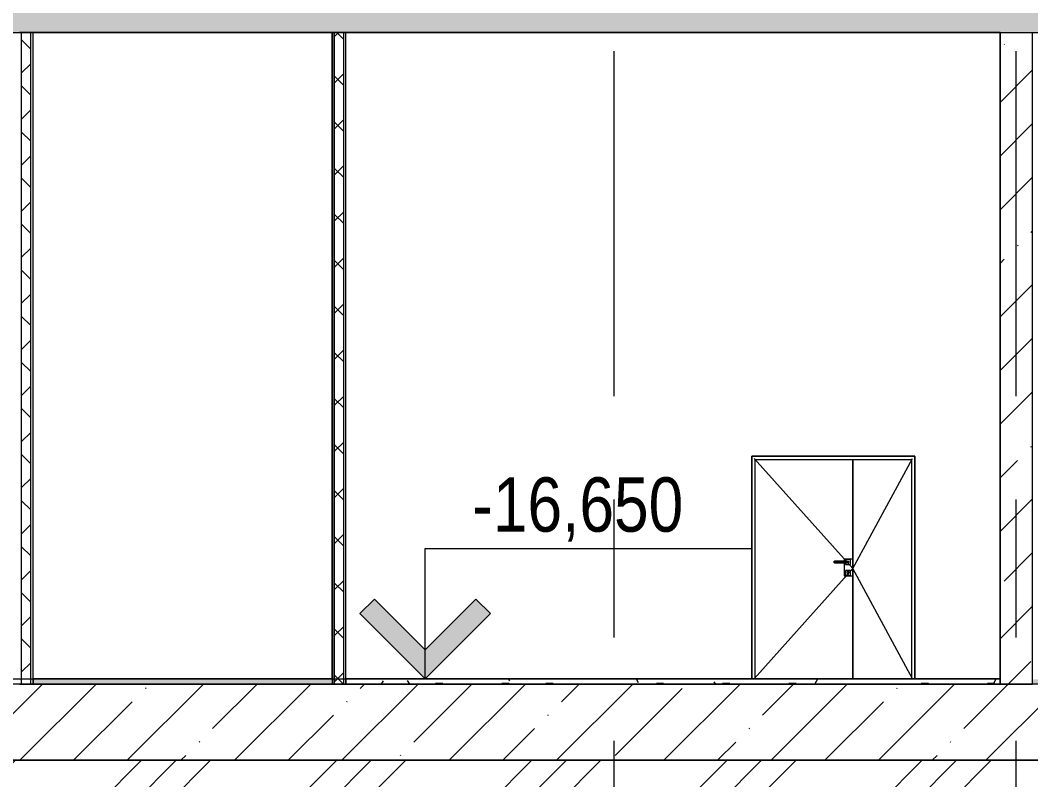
# Model space of a CAD drawing. Header units: millimetres. Extents: x -39507 to 33074, y -24219 to 30962.
# Drawn here: x -3051 to 6250, y -17580 to -10586 of the extents above; entities that cross this region are included whole.
import ezdxf

# ---------------------------------------------------------------- set-up
doc = ezdxf.new("R2010")
doc.units = ezdxf.units.MM
doc.linetypes.add('Осевые', pattern=[6350, 1270, -952.5, 3175, -952.5])
for name, color, linetype, lineweight in [('Высотные отметки', 7, 'Continuous', 9), ('Двери', 7, 'Continuous', 9), ('Каркас несущий', 7, 'Continuous', 9), ('Каркас_Импост', 7, 'Continuous', 9), ('Общие ребра', 7, 'Continuous', 9), ('Основа _2_-1', 7, 'Continuous', 9), ('Отделка 1 _4_-1', 7, 'Continuous', 9), ('Панель', 7, 'Continuous', 9), ('Перекрытия', 7, 'Continuous', 9), ('Потолки', 7, 'Continuous', 9), ('Стены', 7, 'Continuous', 9), ('Стены-1', 7, 'Continuous', 18), ('Структура _1_', 7, 'Continuous', 18), ('Фундамент несущей конструкции', 7, 'Continuous', 9), ('Фундамент несущей конструкции-1', 7, 'Continuous', 18), ('Черная _3 сплошная', 7, 'Continuous', 18), ('Штриховка разреза-2', 7, 'Continuous', 9), ('Элементы узлов', 7, 'Continuous', 9)]:
    doc.layers.add(name, color=color, linetype=linetype, lineweight=lineweight)
doc.layers.add('Оси-3', color=7, linetype='Осевые', lineweight=9, true_color=0xaaaaaa)
doc.layers.add('Элементы узлов-2', color=7, linetype='Continuous', lineweight=9, true_color=0x585858)
doc.styles.add('Arial Narrow', font='ARIALN.TTF', dxfattribs={"height": 500})
pattern_1 = [(45, (-2885.9, 6475), (-493.914, 493.914), []), (45, (-2392, 6475), (-493.914, 493.914), [873.125, -174.625, 6.706, -167.919])]
pattern_2 = [(45, (-2885.9, 6475), (-212.132, 212.132), []), (135, (-2885.9, 6475), (-212.132, -212.132), [])]
pattern_3 = [(0, (-2885.9, 6475), (812.8, 203.2), [67.056, -542.544, 67.056, -542.544, -3251.2]), (0, (-2885.9, 6475), (812.8, 203.2), [-1219.2, 67.056, -1152.144, 67.056, -542.544, -1422.4]), (0, (-2885.9, 6475), (812.8, 203.2), [-3048, 67.056, -339.344, 67.056, -948.944]), (120, (-2581.1, 6576.6), (-582.3764, 602.3054), [67.056, -542.544, 67.056, -3793.744]), (120, (-2581.1, 6576.6), (-582.3764, 602.3054), [-676.656, -542.544, 67.056, -1152.144, -2032]), (120, (-2581.1, 6576.6), (-582.3764, 602.3054), [-2438.4, 67.056, -542.544, 67.056, -1355.344]), (120, (-2581.1, 6576.6), (-582.3764, 602.3054), [-3115.056, -339.344, 67.056, -948.944]), (240, (-2479.5, 6983), (-230.4236, -805.5054), [67.056, -542.544, 67.056, -542.544, -3251.2]), (240, (-2479.5, 6983), (-230.4236, -805.5054), [-1219.2, 67.056, -1152.144, 67.056, -542.544, -1422.4]), (240, (-2479.5, 6983), (-230.4236, -805.5054), [-3048, 67.056, -339.344, 67.056, -948.944])]

# ---------------------------------------------------------------- blocks, each defined once
blk = doc.blocks.new('Стена монолитная - Стена монолитная-463893-Разрез 2-2')
at = {"layer": 'Стены'}
for p, q in [((-2232.9, -16700), (-19932.9, -16700)), ((-342.9, -16700), (-2232.9, -16700)), ((2917.1, -16700), (-342.9, -16700)), ((5567.1, -16700), (3977.1, -16700)), ((11217.1, -16700), (5567.1, -16700))]:
    blk.add_line(p, q, dxfattribs=at)
blk = doc.blocks.new('Стена внутренняя16 - Стена внутренняя-497812-Разрез 2-2')
at = {"layer": 'Штриховка разреза-2'}
h = blk.add_hatch(dxfattribs=at)
h.set_pattern_fill('FP_1', color=256, style=0, pattern_type=2)
h.set_pattern_definition(pattern_1)
h.paths.add_polyline_path([(5967.1, -16700), (6267.1, -16700), (6267.1, -10700), (5967.1, -10700), (5967.1, -14646)], flags=0)
at = {"layer": 'Стены'}
for p, q in [((5967.1, -16700), (5967.1, -10700)), ((6267.1, -10700), (8517.1, -10700)), ((6267.1, -16700), (6267.1, -10700)), ((8517.1, -10700), (9317.1, -10700)), ((8667.1, -10700), (9317.1, -10700)), ((9317.1, -16650), (9317.1, -10700)), ((5967.1, -16700), (5967.1, -16650)), ((8367.1, -16700), (5967.1, -16700)), ((8517.1, -16700), (6267.1, -16700)), ((9317.1, -16700), (8517.1, -16700)), ((9317.1, -16700), (8667.1, -16700))]:
    blk.add_line(p, q, dxfattribs=at)
at = {"layer": 'Стены-1'}
for p, q in [((5967.1, -10700), (5967.1, -16700)), ((6267.1, -16700), (6267.1, -10700)), ((5967.1, -16700), (6267.1, -16700))]:
    blk.add_line(p, q, dxfattribs=at)
blk = doc.blocks.new('Дверь - Полуторная_001 - ДВ3_20-15-6256140-Разрез 2-2')
at = {"layer": 'Двери'}
for p, q in [((4612, -15522.3), (4612, -15517.5)), ((4612, -15517.5), (4612, -15522.3)), ((4612, -15727.5), (4612, -15522.5)), ((4437.9, -15567.5), (4437.9, -15582.5)), ((4441.1, -15567.5), (4444.5, -15567.5)), ((4444.5, -15582.5), (4441.1, -15582.5)), ((4559.5, -15567.5), (4444.5, -15567.5)), ((4444.5, -15567.5), (4570.2, -15567.5)), ((4570.2, -15582.5), (4444.5, -15582.5)), ((4444.5, -15582.5), (4559.5, -15582.5)), ((4532, -15549), (4532, -15701)), ((4612, -15549), (4532, -15549)), ((4544.5, -15552.5), (4544.5, -15567.5)), ((4589.5, -15552.5), (4544.5, -15552.5)), ((4544.5, -15582.5), (4544.5, -15597.5)), ((4544.5, -15597.5), (4589.5, -15597.5)), ((4570.2, -15567.5), (4574.5, -15567.5)), ((4574.5, -15582.5), (4570.2, -15582.5)), ((4574.5, -15582.5), (4574.5, -15567.5)), ((4574.5, -15582.5), (4574.5, -15567.5)), ((4589.5, -15597.5), (4589.5, -15552.5)), ((4612, -15701), (4612, -15549)), ((4532, -15701), (4612, -15701)), ((4544.5, -15652.5), (4544.5, -15697.5)), ((4589.5, -15652.5), (4544.5, -15652.5)), ((4544.5, -15697.5), (4589.5, -15697.5)), ((4562, -15676), (4562, -15686.2)), ((4562, -15676), (4562, -15686.2)), ((4572, -15686.2), (4572, -15676)), ((4572, -15686.2), (4572, -15676)), ((4589.5, -15697.5), (4589.5, -15652.5)), ((4612, -15727.5), (4612, -15732.5)), ((4612, -15732.5), (4612, -15727.5))]:
    blk.add_line(p, q, dxfattribs=at)
for centre, radius, start, end in [((4567, -15669.2), 8.37, 306.67367, 233.32633), ((4567, -15669.2), 8.37, 218.9937, 233.32633), ((4567, -15686.2), 5, 180, 0), ((4567, -15686.2), 5, 240, 300), ((4567, -15669.2), 8.37, 306.67367, 321.0063)]:
    blk.add_arc(centre, radius, start, end, dxfattribs=at)
at = {"layer": 'Каркас_Импост'}
for p, q in [((3682, -14600), (3682, -16650)), ((5182, -14600), (3682, -14600)), ((5182, -16650), (5182, -14600)), ((3712, -16650), (3712, -14630)), ((3712, -14630), (5152, -14630)), ((5152, -14630), (5152, -16650)), ((3712, -16650), (3682, -16650)), ((5182, -16650), (5152, -16650))]:
    blk.add_line(p, q, dxfattribs=at)
at = {"layer": 'Панель'}
for p, q in [((4612, -16650), (4612, -14630)), ((4612, -14630), (4612, -16650)), ((3703, -16650), (4612, -16650)), ((4612, -16650), (5161, -16650))]:
    blk.add_line(p, q, dxfattribs=at)
at = {"layer": 'Элементы узлов'}
for p, q in [((4612, -15635.5), (3703, -14621)), ((4612, -15635.5), (5161, -14621)), ((3703, -16650), (4612, -15635.5)), ((5161, -16650), (4612, -15635.5))]:
    blk.add_line(p, q, dxfattribs=at)
blk = doc.blocks.new('Фундаментная плита1 - Фундаментная плита-5964020-Разрез 2-2')
at = {"layer": 'Фундамент несущей конструкции'}
h = blk.add_hatch(dxfattribs=at)
h.set_pattern_fill('FP_1', color=256, style=0, pattern_type=2)
h.set_pattern_definition(pattern_1)
h.paths.add_polyline_path([(-31682.9, -17400), (25717.1, -17400), (25717.1, -16700), (-31682.9, -16700)], flags=0)
for p, q in [((2477.1, -16700), (2917.1, -16700)), ((2027.1, -17400), (4427.1, -17400))]:
    blk.add_line(p, q, dxfattribs=at)
at = {"layer": 'Фундамент несущей конструкции-1'}
for p, q in [((19517.1, -16700), (-31382.9, -16700)), ((-31682.9, -17400), (25717.1, -17400))]:
    blk.add_line(p, q, dxfattribs=at)
blk = doc.blocks.new('Высотные отметки - Высотная отметка - Стрелка-4455449-Разрез 2-2')
at = {"layer": 'Высотные отметки'}
blk.add_hatch(color=256, dxfattribs=at).paths.add_polyline_path([(-36565.6, -5267.2), (-36098.4, -5734.3), (-35631.2, -5267.2), (-35498.4, -5400), (-36098.4, -6000), (-36698.4, -5400)], flags=0)
for p, q in [((-36098.4, -4800), (-39098.4, -4800)), ((-36098.4, -6000), (-36098.4, -4800)), ((-36565.6, -5267.2), (-36698.4, -5400)), ((-36098.4, -5734.3), (-36565.6, -5267.2)), ((-35631.2, -5267.2), (-36098.4, -5734.3)), ((-35498.4, -5400), (-35631.2, -5267.2)), ((-36698.4, -5400), (-36098.4, -6000)), ((-36098.4, -6000), (-35498.4, -5400)), ((-35002.8, -6000), (-36395.1, -6000))]:
    blk.add_line(p, q, dxfattribs=at)

msp = doc.modelspace()

# ---------------------------------------------------------------- hatches: boundary and pattern name
at = {"layer": 'Штриховка разреза-2'}
h = msp.add_hatch(dxfattribs=at)
h.set_pattern_fill('FP_2', color=256, style=0, pattern_type=2)
h.set_pattern_definition([(45, (-2885.9, 6475), (-424.264, 424.264), [600, -100, 20, -100]), (45, (-2885.9, 6899), (-424.264, 424.264), [])])
h.paths.add_polyline_path([(-13332.9, -10700), (19717.1, -10700), (19717.1, -10450), (-13632.9, -10450), (-13632.9, -10700)], flags=0)
h.paths.add_polyline_path([(-31284.9, -10700), (-14232.9, -10700), (-14232.9, -10450), (-31297.3, -10450), (-31297.3, -10700)], flags=0)
h = msp.add_hatch(dxfattribs=at)
h.set_pattern_fill('FP_6', color=256, style=0, pattern_type=2)
h.set_pattern_definition(pattern_2)
h.paths.add_polyline_path([(-2952.9, -16700), (-2952.9, -10700), (-3037.9, -10700), (-3037.9, -16700)], flags=0)
h = msp.add_hatch(dxfattribs=at)
h.set_pattern_fill('FP_6', color=256, style=0, pattern_type=2)
h.set_pattern_definition(pattern_2)
h.paths.add_polyline_path([(-157.9, -16700), (-72.9, -16700), (-72.9, -10700), (-157.9, -10700), (-157.9, -14646)], flags=0)
h = msp.add_hatch(dxfattribs=at)
h.set_pattern_fill('FP_3', color=256, style=0, pattern_type=2)
h.set_pattern_definition(pattern_3)
h.paths.add_polyline_path([(17197.2, -16700), (17817.1, -16700), (17817.1, -16655), (6267.1, -16655), (6267.1, -16700), (14929.1, -16700)], flags=0)
h.paths.add_polyline_path([(-177.9, -16700), (-177.9, -16655), (-2932.9, -16655), (-2932.9, -16700)], flags=0)
h = msp.add_hatch(dxfattribs=at)
h.set_pattern_fill('FP_3', color=256, style=0, pattern_type=2)
h.set_pattern_definition(pattern_3)
h.paths.add_polyline_path([(5856.4, -16700), (5967.1, -16700), (5967.1, -16655), (-52.9, -16655), (-52.9, -16700), (3588.2, -16700)], flags=0)
at = {"layer": 'Элементы узлов-2'}
h = msp.add_hatch(dxfattribs=at)
h.set_pattern_fill('FP_17', color=256, style=0, pattern_type=2)
h.set_pattern_definition([(45, (-2885.9, 6475), (-898.026, 898.026), []), (45, (-2568.4, 6475), (0, 1796.05), []), (45, (-3203.4, 6475), (0, 1796.05), [])])
h.paths.add_polyline_path([(-3216.3, -18956.9), (26717.1, -18956.9), (26717.1, -9850), (28417.1, -7620), (32968.6, -7620), (32968.6, -6500), (25717.1, -6400), (25717.1, -17400), (-31682.9, -17400), (-31682.9, -6700), (-39507, -6700), (-39507, -7700), (-35182.9, -7700), (-32682.9, -10600), (-32682.9, -18956.9), (-12289, -18956.9)], flags=0)

# ---------------------------------------------------------------- linework, layer by layer
at = {"layer": 'Высотные отметки'}
for p, q in [((-4534.7, -16650), (-2502.8, -16650)), ((-2502.8, -16650), (676.2, -16650))]:
    msp.add_line(p, q, dxfattribs=at)
at = {"layer": 'Каркас несущий'}
msp.add_line((-15732.9, -10700), (7617.1, -10700), dxfattribs=at)
at = {"layer": 'Общие ребра'}
for p, q in [((-3037.9, -16700), (-3037.9, -10700)), ((-2952.9, -16700), (-2952.9, -10700)), ((-157.9, -16700), (-157.9, -10700)), ((-72.9, -16700), (-72.9, -10700)), ((5967.1, -10700), (6267.1, -10700)), ((-177.9, -16655), (-2932.9, -16655)), ((5967.1, -16655), (-52.9, -16655))]:
    msp.add_line(p, q, dxfattribs=at)
at = {"layer": 'Оси-3'}
for p, q in [((2417.1, -22619.5), (2417.1, 29000)), ((6117.1, -22619.5), (6117.1, 29000))]:
    msp.add_line(p, q, dxfattribs=at)
at = {"layer": 'Основа _2_-1'}
for p, q in [((-2952.9, -10700), (-3037.9, -10700)), ((-72.9, -10700), (-157.9, -10700)), ((-3037.9, -16700), (-2952.9, -16700)), ((-2932.9, -16655), (-2932.9, -16700)), ((-2932.9, -16700), (-177.9, -16700)), ((-177.9, -16700), (-177.9, -16655)), ((-157.9, -16700), (-72.9, -16700)), ((-52.9, -16655), (-52.9, -16700)), ((-52.9, -16700), (5967.1, -16700)), ((5967.1, -16700), (5967.1, -16655))]:
    msp.add_line(p, q, dxfattribs=at)
at = {"layer": 'Отделка 1 _4_-1'}
for p, q in [((-3037.9, -10700), (-3057.9, -10700)), ((-2932.9, -10700), (-2952.9, -10700)), ((-2932.9, -16700), (-2932.9, -10700)), ((-179.9, -10700), (-2930.9, -10700)), ((-2930.9, -10701), (-179.9, -10701)), ((-157.9, -10700), (-177.9, -10700)), ((-177.9, -10700), (-177.9, -16700)), ((-52.9, -10700), (-72.9, -10700)), ((-52.9, -16700), (-52.9, -10700)), ((-3057.9, -16700), (-3037.9, -16700)), ((-2952.9, -16700), (-2932.9, -16700)), ((-177.9, -16650), (-2932.9, -16650)), ((-2932.9, -16650), (-2932.9, -16655)), ((-177.9, -16655), (-177.9, -16650)), ((-177.9, -16700), (-157.9, -16700)), ((-72.9, -16700), (-52.9, -16700)), ((5967.1, -16650), (-52.9, -16650)), ((-52.9, -16650), (-52.9, -16655)), ((5967.1, -16655), (5967.1, -16650))]:
    msp.add_line(p, q, dxfattribs=at)
at = {"layer": 'Перекрытия'}
for p, q in [((1107.1, -10700), (107.1, -10700)), ((-2932.9, -16700), (-4432.9, -16700)), ((-2932.9, -16650), (-2932.9, -16700)), ((-2932.9, -16650), (-2932.9, -16700)), ((-2932.9, -16650), (-177.9, -16650)), ((1667.1, -16700), (-2932.9, -16700)), ((442.1, -16700), (-57.9, -16700)), ((-52.9, -16650), (1667.1, -16650)), ((-52.9, -16650), (442.1, -16650)), ((1667.1, -16650), (3167.1, -16650)), ((3167.1, -16700), (1667.1, -16700)), ((1817.1, -16650), (3017.1, -16650)), ((3017.1, -16700), (1817.1, -16700)), ((2217.1, -16650), (2617.1, -16650)), ((2617.1, -16700), (2217.1, -16700)), ((3167.1, -16650), (5967.1, -16650)), ((5967.1, -16700), (3167.1, -16700)), ((3867.1, -16650), (4267.1, -16650)), ((4267.1, -16700), (3867.1, -16700)), ((5967.1, -16650), (5967.1, -16700)), ((5967.1, -16650), (5967.1, -16700)), ((5967.1, -16650), (5967.1, -16700)), ((9317.1, -16700), (5967.1, -16700)), ((8367.1, -16700), (5967.1, -16700))]:
    msp.add_line(p, q, dxfattribs=at)
at = {"layer": 'Потолки'}
msp.add_line((-16032.9, -10700), (8367.1, -10700), dxfattribs=at)
at = {"layer": 'Стены'}
for p, q in [((-179.9, -10701), (-2930.9, -10701)), ((-179.9, -16650), (-179.9, -10701)), ((5967.1, -10701), (-50.9, -10701)), ((3682, -16640), (3682, -14600)), ((3682, -14600), (5182, -14600)), ((5182, -14600), (5182, -16640)), ((3682, -16650), (3682, -16640)), ((5182, -16640), (5182, -16650)), ((-2932.9, -16650), (-262.9, -16650)), ((-2930.9, -16650), (-179.9, -16650)), ((-50.9, -16650), (3682, -16650)), ((1237.1, -16650), (2617.1, -16650)), ((5182, -16650), (5967.1, -16650))]:
    msp.add_line(p, q, dxfattribs=at)
at = {"layer": 'Структура _1_'}
for p, q in [((-13332.9, -10700), (5967.1, -10700)), ((-2930.9, -10700), (-2932.9, -10700)), ((-2932.9, -10700), (-2932.9, -10701)), ((-177.9, -10700), (-179.9, -10700)), ((-177.9, -10701), (-177.9, -10700))]:
    msp.add_line(p, q, dxfattribs=at)
at = {"layer": 'Черная _3 сплошная'}
msp.add_line((25717.1, -17400), (-31682.9, -17400), dxfattribs=at)

# ---------------------------------------------------------------- block references
at = {"layer": 'Высотные отметки', "extrusion": (0, 0, -1)}
msp.add_blockref('Высотные отметки - Высотная отметка - Стрелка-4455449-Разрез 2-2', (35422.2, -10650), dxfattribs=at)
at = {"layer": 'Двери'}
msp.add_blockref('Дверь - Полуторная_001 - ДВ3_20-15-6256140-Разрез 2-2', (0, 0), dxfattribs=at)
at = {"layer": 'Стены'}
for name in ['Стена монолитная - Стена монолитная-463893-Разрез 2-2', 'Стена внутренняя16 - Стена внутренняя-497812-Разрез 2-2']:
    msp.add_blockref(name, (0, 0), dxfattribs=at)
at = {"layer": 'Фундамент несущей конструкции'}
msp.add_blockref('Фундаментная плита1 - Фундаментная плита-5964020-Разрез 2-2', (0, 0), dxfattribs=at)

# ---------------------------------------------------------------- texts
at = {"layer": 'Высотные отметки', "insert": (1109, -14795.7), "char_height": 500, "width": 2321.116, "attachment_point": 1, "line_spacing_factor": 0.974696, "style": 'Arial Narrow'}
msp.add_mtext('-16,650', dxfattribs=at)

doc.saveas('drawing.dxf')
